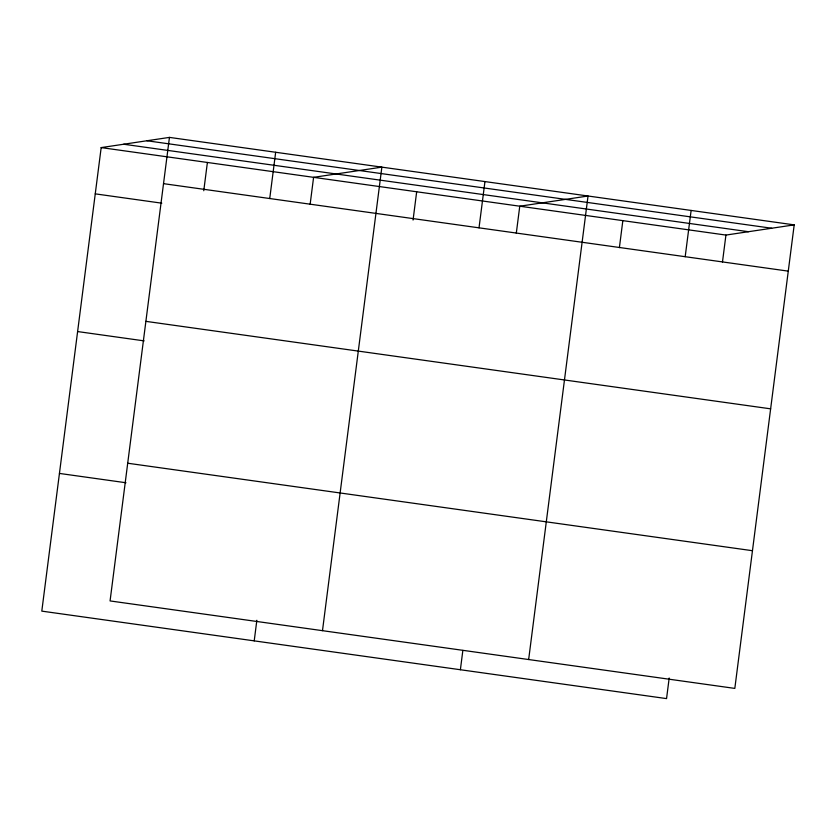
<?xml version="1.0" encoding="UTF-8"?>
<svg xmlns="http://www.w3.org/2000/svg" width="836" height="836" viewBox="0 0 836 836"><rect width="100%" height="100%" fill="white"/><g stroke="black" fill="none" stroke-linecap="round" stroke-linejoin="round"><path stroke-width="1.25" d="M169.447 137.397L110.07 600.927L734.823 688.404L794.2 224.874L169.447 137.397L101.177 147.596L41.8 611.126L666.553 698.603L669.187 678.017M203.765 190.744L207.391 162.466M269.735 198.529L275.661 152.267M254.217 640.867L256.851 620.281M310.135 204.329L313.594 177.336L381.864 167.137L322.487 630.668M413.057 220.046L416.673 191.778M479.018 227.841L484.953 181.569M460.385 669.74L462.851 650.429M516.303 233.192L519.762 206.21L588.032 196.011L528.655 659.531M619.392 247.634L622.841 220.641M685.186 256.704L691.121 210.442M722.471 262.065L725.93 235.073L794.2 224.874M146.917 140.761L771.67 228.238M123.707 144.231L748.46 231.708M101.177 147.596L725.93 235.073M163.522 183.659L788.275 271.136M95.252 193.858L161.797 203.179M145.882 321.358L770.635 408.835M77.612 331.558L144.158 340.879M127.709 463.228L752.463 550.705M59.44 473.427L125.975 482.748"/></g></svg>
